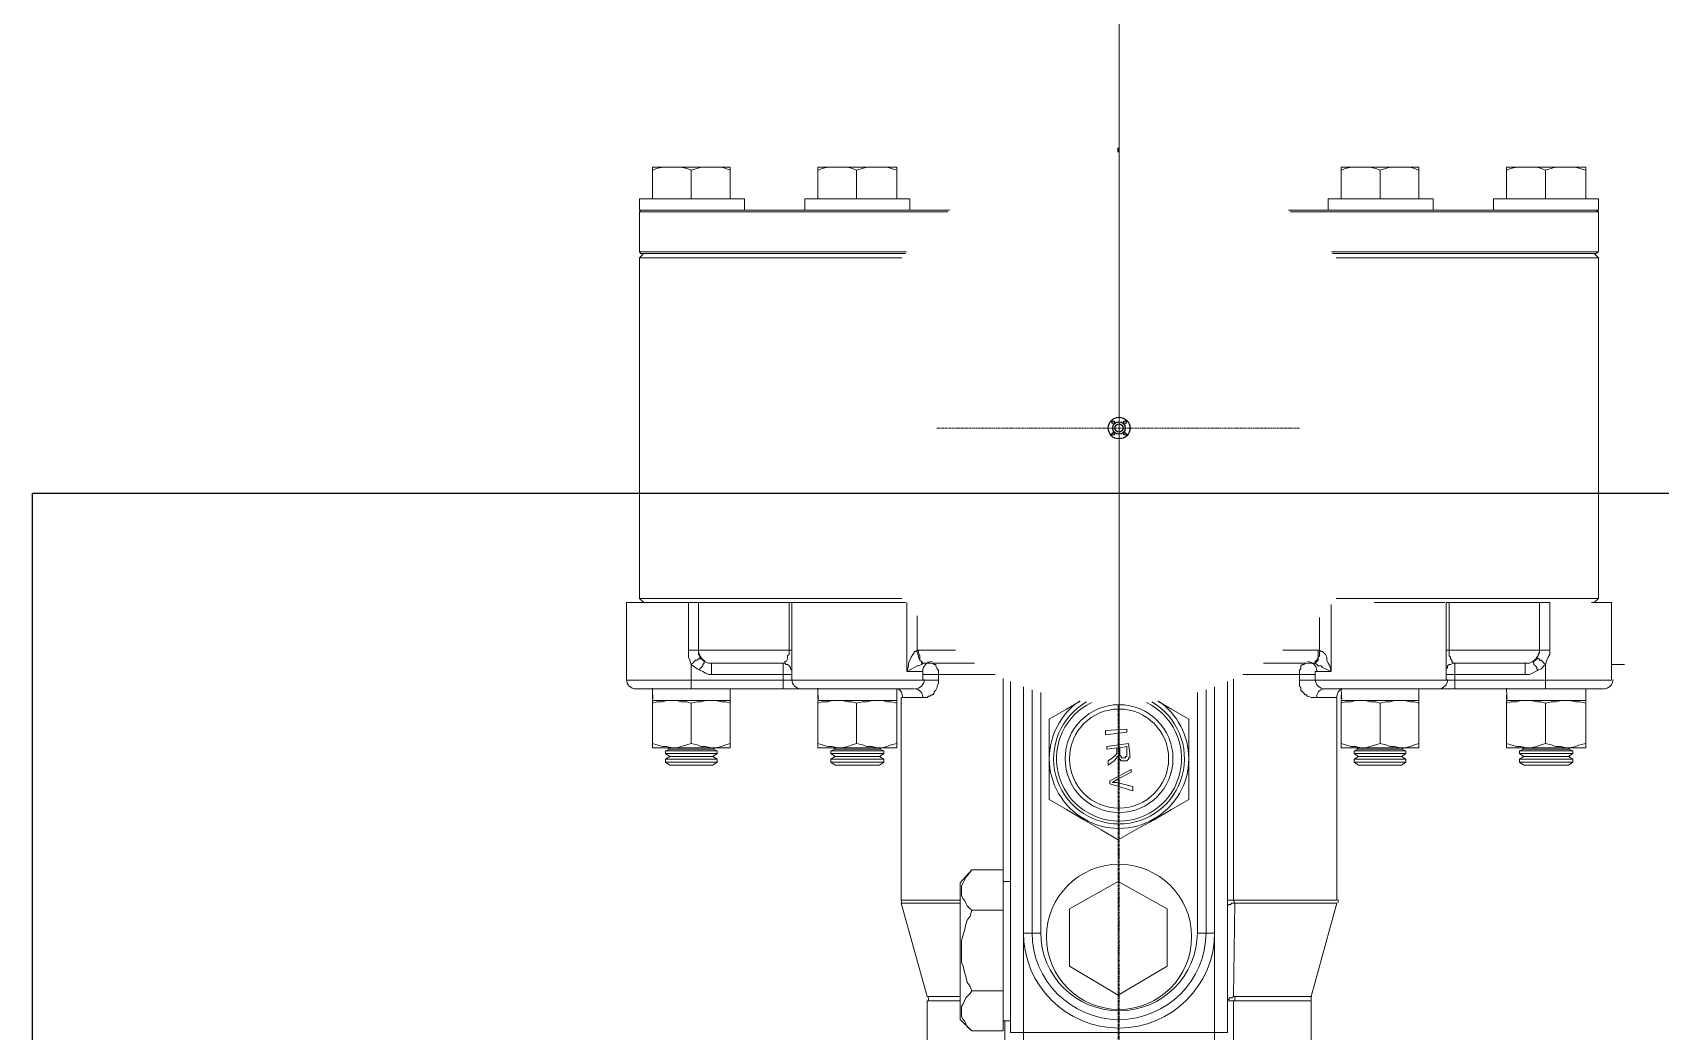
# Model space of a CAD drawing. Header units: inches. Extents: x 8618018 to 8935006, y 2431589 to 2567223.
# Drawn here: x 8664436 to 8664810.6, y 2519265.8 to 2519495.8 of the extents above; entities that cross this region are included whole.
import ezdxf

# ---------------------------------------------------------------- set-up
doc = ezdxf.new("R2010")
doc.units = ezdxf.units.IN
doc.header["$MEASUREMENT"] = 0
doc.linetypes.add('CENTER', pattern=[2, 1.25, -0.25, 0.25, -0.25])
for name, color, linetype in [('Civil', 252, 'Continuous'), ('EQ', 252, 'Continuous'), ('SKID', 252, 'Continuous')]:
    doc.layers.add(name, color=color, linetype=linetype)
doc.layers.add('CL', color=252, linetype='CENTER', lineweight=5)
doc.layers.add('DIM', color=252, linetype='Continuous', lineweight=13)

# ---------------------------------------------------------------- blocks, each defined once
blk = doc.blocks.new('40f2')
for centre, radius in [((0, 0), 2.5), ((-1.37, 1.37), 0.31), ((0, 0), 1.44), ((0, 0), 0.951), ((1.37, 1.37), 0.31), ((-1.37, -1.37), 0.31), ((1.37, -1.37), 0.31)]:
    blk.add_circle(centre, radius)
blk = doc.blocks.new('Dewatering Polymer dosing pump for Filter Press PLAN')
at = {"layer": 'CL', "ltscale": 0.02}
blk.add_line((0, -41.91), (0, 41.58), dxfattribs=at)
at = {"layer": 'CL', "ltscale": 0.05}
blk.add_line((658.51, -0.17), (63.5, -0.17), dxfattribs=at)
at = {"layer": 'EQ', "lineweight": 18}
blk.add_line((54.43, 116.32), (54.43, 113.32), dxfattribs=at)
at = {"layer": 'EQ', "ltscale": 0.05}
blk.add_line((-63.5, -0.17), (-64.49, -0.17), dxfattribs=at)
at = {"layer": 'EQ', "lineweight": 18}
for points in [[(53.77, 95.12), (53.77, 95.46), (53.44, 95.79), (53.1, 96.12), (52.77, 96.12), (52.44, 96.45), (52.11, 96.45), (51.78, 96.78), (51.12, 96.78), (51.12, 99.09), (52.11, 99.09), (52.77, 98.76), (53.44, 98.43), (54.43, 98.1), (58.07, 98.1), (58.07, 113.32), (40.2, 113.32), (40.2, 108.69)], [(-50.13, 38.98), (-50.13, 66.01), (-50.13, 68.99), (-50.13, 109.68), (-50.13, 110.34), (-52.77, 110.34), (-52.77, 86.19), (-50.13, 86.19)], [(-40.2, 49.15), (-40.2, 109.68), (-40.53, 110.34), (-49.8, 110.34), (-50.13, 109.68)], [(-49.8, 110.34), (-49.8, 39.4)], [(-40.53, 48.88), (-40.53, 110.34)], [(40.2, 109.35), (39.21, 110.34), (-39.21, 110.34), (-40.2, 109.35)], [(-39.21, 110.34), (-39.21, 49.95)], [(39.21, 49.95), (39.21, 110.34)], [(60.05, 111.34), (60.05, 98.1)], [(-59.39, 107.37), (-59.72, 107.37), (-60.05, 107.37), (-60.05, 102.73), (-60.05, 103.73), (-60.05, 105.05), (-59.72, 106.04), (-59.39, 107.37), (-52.77, 107.37)], [(62.7, 89.17), (62.7, 107.37), (60.05, 107.37)], [(63.36, 98.1), (63.03, 97.11), (63.03, 96.12), (62.7, 94.79), (62.7, 93.8), (62.7, 102.73), (62.7, 107.37), (63.03, 107.37), (63.36, 107.37)], [(72.63, 107.37), (72.96, 107.37), (73.29, 107.37), (73.62, 107.37), (73.62, 102.73), (73.62, 93.8), (73.62, 94.79), (73.29, 96.12), (72.96, 97.11), (72.63, 98.1)], [(-52.77, 98.1), (-59.39, 98.1), (-59.72, 99.43), (-60.05, 100.42), (-60.05, 101.74), (-60.05, 102.73), (-60.05, 93.8), (-60.05, 94.79), (-60.05, 96.12), (-59.72, 97.11), (-59.39, 98.1)], [(73.62, 92.81), (73.95, 93.14), (74.28, 92.15), (74.28, 104.39), (73.95, 103.4), (73.62, 103.73)], [(73.95, 93.14), (73.95, 103.4)], [(74.28, 92.15), (74.94, 92.15), (75.6, 93.14), (76.26, 92.15), (76.26, 104.39), (75.6, 103.4), (74.94, 104.39), (74.28, 104.39)], [(74.94, 92.15), (74.94, 104.39)], [(75.6, 93.14), (75.6, 103.4)], [(76.26, 92.15), (76.93, 92.15), (77.59, 93.14), (77.59, 103.4), (76.93, 104.39), (76.26, 104.39)], [(76.93, 92.15), (76.93, 104.39)], [(51.12, 99.09), (40.2, 99.09), (40.2, 75.27), (58.07, 75.27), (58.07, 45.16)], [(55.75, 96.45), (55.42, 97.11), (55.09, 97.44), (54.76, 97.77), (54.43, 98.1), (54.1, 97.77), (53.77, 97.44), (53.44, 97.11), (53.44, 96.78), (53.1, 96.78), (53.1, 96.45), (52.77, 96.12)], [(56.74, 93.47), (56.74, 77.26), (58.07, 77.26), (58.07, 98.1), (60.05, 98.1), (60.05, 77.26)], [(-52.77, 89.17), (-59.39, 89.17), (-59.72, 90.16), (-60.05, 91.48), (-60.05, 92.48), (-60.05, 93.8), (-60.05, 89.17), (-59.72, 89.17), (-59.39, 89.17)], [(40.2, 96.78), (51.12, 96.78), (51.12, 75.93), (51.78, 75.93), (52.11, 75.93), (52.44, 75.93), (52.77, 76.26), (53.1, 76.26), (53.44, 76.6), (53.77, 76.6), (54.1, 76.93), (54.1, 77.26), (54.1, 76.93), (54.43, 76.26), (54.43, 75.93), (54.76, 75.6), (55.09, 75.6), (55.42, 75.27), (55.75, 75.27), (56.08, 75.27)], [(56.74, 75.27), (56.74, 77.26), (54.1, 77.26), (54.1, 93.47), (54.1, 94.13), (54.1, 94.46), (53.77, 95.12), (54.1, 95.46), (54.43, 95.46), (54.76, 95.79), (55.09, 96.12), (55.42, 96.12), (55.75, 96.45), (56.08, 95.79), (56.41, 95.12), (56.74, 94.46), (56.74, 93.47), (54.1, 93.47)], [(72.63, 89.17), (72.96, 89.17), (73.29, 89.17), (73.62, 89.17), (73.62, 93.8), (73.29, 92.48), (73.29, 91.48), (72.96, 90.16), (72.63, 89.17), (63.36, 89.17), (63.03, 90.16), (63.03, 91.48), (62.7, 92.48), (62.7, 93.8), (62.7, 89.17), (63.03, 89.17), (63.36, 89.17)], [(40.2, 75.93), (51.12, 75.93), (51.12, 75.6), (51.12, 75.27)], [(40.2, 74.94), (40.2, 58.73)], [(-50.13, 72.29), (-52.77, 72.29), (-52.77, 48.14), (-50.13, 48.14)], [(-59.39, 68.99), (-59.72, 68.99), (-60.05, 68.99), (-60.05, 64.68), (-60.05, 65.68), (-60.05, 67), (-59.72, 67.99), (-59.39, 68.99), (-52.77, 68.99)], [(62.7, 51.12), (62.7, 68.99), (60.05, 68.99)], [(63.36, 60.05), (63.03, 59.06), (63.03, 57.74), (62.7, 56.74), (62.7, 55.75), (62.7, 64.68), (62.7, 68.99), (63.03, 68.99), (63.36, 68.99)], [(72.63, 68.99), (72.96, 68.99), (73.29, 68.99), (73.62, 68.99), (73.62, 64.68), (73.62, 55.75), (73.62, 56.74), (73.29, 57.74), (72.96, 59.06), (72.63, 60.05)], [(-52.77, 60.05), (-59.39, 60.05), (-59.72, 61.38), (-60.05, 62.37), (-60.05, 63.36), (-60.05, 64.68), (-60.05, 55.75), (-60.05, 56.74), (-60.05, 57.74), (-59.72, 59.06), (-59.39, 60.05)], [(73.62, 54.43), (73.95, 55.09), (74.28, 54.1), (74.28, 66.01)], [(76.26, 54.1), (76.26, 66.01), (75.6, 65.02), (74.94, 66.01), (74.28, 66.01), (73.95, 65.02), (73.62, 65.68)], [(73.95, 55.09), (73.95, 65.02)], [(74.94, 54.1), (74.94, 66.01)], [(75.6, 65.02), (75.6, 55.09), (76.26, 54.1), (76.93, 54.1), (77.59, 55.09), (77.59, 65.02), (76.93, 66.01), (76.26, 66.01)], [(76.93, 54.1), (76.93, 66.01)], [(-52.77, 51.12), (-59.39, 51.12), (-59.72, 52.11), (-60.05, 53.44), (-60.05, 54.43), (-60.05, 55.75), (-60.05, 51.12), (-59.72, 51.12), (-59.39, 51.12)], [(72.63, 51.12), (72.96, 51.12), (73.29, 51.12), (73.62, 51.12), (73.62, 55.75), (73.29, 54.43), (73.29, 53.44), (72.96, 52.11), (72.63, 51.12), (63.36, 51.12), (63.03, 52.11), (63.03, 53.44), (62.7, 54.43), (62.7, 55.75), (62.7, 51.12), (63.03, 51.12), (63.36, 51.12)], [(74.28, 54.1), (74.94, 54.1), (75.6, 55.09)], [(58.07, 41.52), (58.07, 45.16), (56.08, 45.16), (56.08, 48.8), (40.63, 48.8)], [(57.8, 26.3), (108.69, 26.3), (108.69, 50.13), (62.04, 50.13), (62.04, 45.16), (62.04, 44.83), (62.04, 44.17), (61.71, 43.51), (61.71, 43.18), (61.38, 43.18), (61.38, 42.85), (61.05, 42.52), (60.71, 42.19), (60.38, 41.85), (59.72, 41.85), (59.39, 41.52), (58.73, 41.52), (58.07, 41.52), (56.74, 41.52), (56.74, 45.16)], [(130.86, 26.3), (130.86, 44.17), (109.35, 50.13), (109.35, 26.63), (130.86, 26.3), (131.19, 25.97), (131.19, 25.64), (131.19, 25.31), (131.52, 25.31), (131.52, 24.98), (131.85, 24.98), (131.85, 26.3), (173.87, 26.3)], [(51.12, 37.67), (51.12, 45.83), (51.12, 46.16), (43.61, 46.16)], [(54.1, 33.25), (54.1, 44.5), (54.1, 44.83), (54.1, 45.16), (53.77, 45.16), (53.44, 45.49), (52.77, 45.83), (52.44, 45.83), (51.78, 45.83), (51.12, 45.83)], [(54.1, 44.83), (54.1, 44.5)], [(54.1, 43.18), (54.1, 42.85), (54.43, 42.52), (54.43, 42.19), (54.76, 41.85), (55.42, 41.85), (55.75, 41.52), (56.08, 41.52), (56.74, 41.52), (56.74, 28.5)], [(165.6, 44.17), (131.85, 44.17), (131.85, 26.3)], [(110.01, 24.98), (109.68, 25.31), (109.68, 25.64), (109.35, 25.97), (109.35, 26.3), (109.35, 26.63), (108.69, 26.3), (108.69, 24.98)], [(116.3, 22), (139.13, 22), (142.11, 22), (142.11, -22), (139.13, -22), (139.13, 22), (139.13, 24.98), (58.38, 24.98)], [(59.57, 22), (116.3, 22), (116.3, 20.02)], [(60.26, 20.02), (116.3, 20.02), (116.3, 18.03), (60.89, 18.03)], [(62.87, -8.96), (64.68, -12.08), (67, -16.05), (69.32, -16.05), (71.63, -16.05), (76.26, -16.05), (80.9, -16.05), (85.53, -16.05), (87.85, -12.08), (90.16, -8.11), (92.48, -4.14), (94.79, -0.17), (92.48, 3.8), (90.16, 8.11), (87.85, 12.08), (85.53, 16.05), (80.9, 16.05), (76.26, 16.05), (71.63, 16.05), (67, 16.05), (64.68, 12.08), (62.87, 8.96)], [(60.89, -18.03), (116.3, -18.03), (116.3, -20.02), (60.26, -20.02)], [(116.3, -22), (139.13, -22), (139.13, -24.98), (58.38, -24.98)], [(59.57, -22), (116.3, -22), (116.3, -20.02)], [(104.39, -24.98), (104.39, -26.63), (57.64, -26.63)], [(136.48, -26.63), (136.48, -24.98)], [(136.48, -26.3), (177.51, -26.3), (177.51, -24.98)], [(56.74, -28.5), (56.74, -41.52), (56.08, -41.52), (55.75, -41.52), (55.42, -41.85), (54.76, -42.19), (54.43, -42.19), (54.43, -42.52), (54.1, -42.85), (54.1, -43.18)], [(111.01, -26.63), (101.74, -26.63), (101.74, -33.91)], [(129.53, -33.91), (129.53, -26.63), (111.01, -26.63), (111.01, -33.91)], [(129.53, -26.63), (138.8, -26.63), (138.8, -33.91)], [(51.12, -46.16), (51.78, -46.16), (52.44, -45.83), (52.77, -45.83), (53.44, -45.83), (53.77, -45.49), (54.1, -45.16), (54.1, -44.83), (54.1, -33.25)], [(56.74, -45.16), (56.74, -41.52), (58.07, -41.52), (58.73, -41.52), (59.39, -41.85), (59.72, -41.85), (60.38, -42.19), (60.71, -42.52), (61.05, -42.52), (61.38, -42.85), (61.38, -43.18), (61.71, -43.51), (61.71, -43.84), (62.04, -44.17), (62.04, -44.83), (62.04, -45.49), (62.04, -50.13), (108.69, -50.13), (108.69, -36.56)], [(109.35, -36.56), (109.35, -50.13), (130.86, -44.17), (130.86, -36.56)], [(131.85, -36.56), (131.85, -44.17), (165.6, -44.17)], [(-50.13, -86.19), (-52.77, -86.19), (-52.77, -110.34), (-50.13, -110.34), (-50.13, -109.68), (-50.13, -68.99), (-50.13, -66.01), (-50.13, -38.98)], [(-49.8, -39.4), (-49.8, -110.34)], [(43.26, -46.49), (51.12, -46.49), (51.12, -46.16), (51.12, -37.67)], [(54.1, -44.83), (54.1, -44.83)], [(58.07, -41.52), (58.07, -45.16)], [(-50.13, -48.14), (-52.77, -48.14), (-52.77, -72.29), (-50.13, -72.29)], [(40.2, -49.15), (40.2, -58.73), (40.2, -75.27), (58.07, -75.27), (58.07, -45.16), (56.08, -45.16), (56.08, -48.8), (40.2, -48.8)], [(40.2, -75.27), (40.2, -109.02), (40.2, -113.32), (58.07, -113.32), (58.07, -98.43), (58.07, -77.26), (60.05, -77.26), (60.05, -73.29), (60.05, -47.15)], [(-59.39, -51.12), (-59.72, -51.12), (-60.05, -51.12), (-60.05, -55.75), (-60.05, -54.43), (-60.05, -53.44), (-59.72, -52.44), (-59.39, -51.12), (-52.77, -51.12)], [(-50.13, -110.01), (-49.8, -110.34), (-40.53, -110.34), (-40.2, -110.01), (-40.2, -49.15)], [(-40.53, -110.34), (-40.53, -48.88)], [(-39.21, -110.34), (-39.21, -49.95)], [(39.21, -49.95), (39.21, -110.34)], [(62.7, -69.32), (62.7, -51.12), (60.05, -51.12)], [(63.36, -60.38), (63.03, -61.38), (63.03, -62.37), (62.7, -63.69), (62.7, -64.68), (62.7, -55.75), (62.7, -51.12), (63.03, -51.12), (63.36, -51.12)], [(72.63, -51.12), (72.96, -51.12), (73.29, -51.12), (73.62, -51.12), (73.62, -55.75), (73.62, -64.68), (73.62, -63.69), (73.29, -62.37), (72.96, -61.38), (72.63, -60.38)], [(-52.77, -60.38), (-59.39, -60.38), (-59.72, -59.06), (-60.05, -58.07), (-60.05, -56.74), (-60.05, -55.75), (-60.05, -64.68), (-60.05, -63.69), (-60.05, -62.37), (-59.72, -61.38), (-59.39, -60.38)], [(75.6, -55.09), (76.26, -54.1), (76.93, -54.1), (77.59, -55.09), (77.59, -65.35), (76.93, -66.34), (76.26, -66.34), (75.6, -65.35), (75.6, -55.09), (74.94, -54.1), (74.28, -54.1), (73.95, -55.09), (73.62, -54.76)], [(73.95, -65.35), (73.95, -55.09)], [(74.28, -54.1), (74.28, -66.34), (74.94, -66.34), (75.6, -65.35)], [(74.94, -66.34), (74.94, -54.1)], [(76.26, -66.34), (76.26, -54.1)], [(76.93, -66.34), (76.93, -54.1)], [(-52.77, -69.32), (-59.39, -69.32), (-59.72, -68.32), (-60.05, -67), (-60.05, -66.01), (-60.05, -64.68), (-60.05, -69.32), (-59.72, -69.32), (-59.39, -69.32)], [(72.63, -69.32), (72.96, -69.32), (73.29, -69.32), (73.62, -69.32), (73.62, -64.68), (73.29, -66.01), (73.29, -67), (72.96, -68.32), (72.63, -69.32), (63.36, -69.32), (63.03, -68.32), (63.03, -67), (62.7, -66.01), (62.7, -64.68), (62.7, -69.32), (63.03, -69.32), (63.36, -69.32)], [(73.62, -65.68), (73.95, -65.35), (74.28, -66.34)], [(51.12, -75.27), (51.12, -75.6), (51.12, -75.93), (40.2, -75.93)], [(56.08, -75.27), (55.75, -75.27), (55.42, -75.6), (55.09, -75.6), (54.76, -75.93), (54.43, -76.26), (54.43, -76.6), (54.1, -76.93), (54.1, -77.26), (54.1, -76.93), (53.77, -76.93), (53.77, -76.6), (53.1, -76.26), (52.77, -76.26), (52.44, -76.26), (52.11, -75.93), (51.78, -75.93), (51.12, -75.93), (51.12, -96.78), (40.2, -96.78)], [(56.74, -93.8), (56.74, -77.26), (54.1, -77.26), (54.1, -93.8), (54.1, -94.13), (54.1, -94.46), (53.77, -95.46), (54.1, -95.46), (54.43, -95.79), (54.76, -95.79), (55.09, -96.12), (55.42, -96.45), (55.75, -96.45), (56.08, -95.79), (56.41, -95.12), (56.74, -94.46), (56.74, -93.8), (54.1, -93.8)], [(56.74, -75.27), (56.74, -77.26), (58.07, -77.26), (58.07, -75.27)], [(60.05, -77.26), (60.05, -98.43)], [(-59.39, -89.5), (-59.72, -89.5), (-60.05, -89.5), (-60.05, -93.8), (-60.05, -92.81), (-60.05, -91.48), (-59.72, -90.49), (-59.39, -89.5), (-52.77, -89.5)], [(62.7, -107.37), (62.7, -89.5), (60.05, -89.5)], [(72.63, -98.43), (63.36, -98.43), (63.03, -97.11), (63.03, -96.12), (62.7, -95.12), (62.7, -93.8), (62.7, -92.81), (63.03, -91.48), (63.03, -90.49), (63.36, -89.5), (72.63, -89.5), (72.96, -90.49), (73.29, -91.48), (73.62, -92.81), (73.62, -93.8), (73.29, -95.12), (73.29, -96.12), (72.96, -97.11), (72.63, -98.43), (72.96, -99.43), (73.29, -100.75), (73.62, -101.74), (73.62, -102.73), (73.62, -93.8), (73.62, -89.5), (73.29, -89.5), (72.96, -89.5), (72.63, -89.5)], [(63.36, -98.43), (63.03, -99.43), (63.03, -100.75), (62.7, -101.74), (62.7, -102.73), (62.7, -93.8), (62.7, -89.5), (63.03, -89.5), (63.36, -89.5)], [(74.28, -92.48), (74.94, -92.48), (75.6, -93.47), (76.26, -92.48), (76.26, -104.39), (75.6, -103.4), (74.94, -104.39), (74.28, -104.39), (74.28, -92.48), (73.95, -93.47), (73.62, -92.81)], [(73.95, -103.4), (73.95, -93.47)], [(74.94, -104.39), (74.94, -92.48)], [(75.6, -103.4), (75.6, -93.47)], [(76.26, -104.39), (76.93, -104.39), (77.59, -103.4), (77.59, -93.47), (76.93, -92.48), (76.26, -92.48)], [(76.93, -104.39), (76.93, -92.48)], [(-52.77, -98.43), (-59.39, -98.43), (-59.72, -97.11), (-60.05, -96.12), (-60.05, -95.12), (-60.05, -93.8), (-60.05, -102.73), (-60.05, -101.74), (-60.05, -100.75), (-59.72, -99.43), (-59.39, -98.43)], [(60.05, -111.34), (60.05, -98.43), (58.07, -98.43), (54.43, -98.43), (53.44, -98.76), (52.77, -99.09), (52.11, -99.09), (51.12, -99.09), (51.12, -96.78), (51.78, -96.78), (52.11, -96.78), (52.44, -96.45), (52.77, -96.45), (53.1, -96.12), (53.44, -95.79), (53.77, -95.46)], [(55.75, -96.45), (55.42, -97.11), (55.09, -97.44), (54.76, -98.1), (54.43, -98.43), (54.1, -98.1), (53.77, -97.77), (53.44, -97.44), (53.44, -97.11), (53.1, -96.78), (53.1, -96.45), (52.77, -96.45)], [(51.12, -99.09), (40.2, -99.09)], [(-52.77, -107.37), (-59.39, -107.37), (-59.72, -106.37), (-60.05, -105.05), (-60.05, -104.06), (-60.05, -102.73), (-60.05, -107.37), (-59.72, -107.37), (-59.39, -107.37)], [(72.63, -107.37), (72.96, -107.37), (73.29, -107.37), (73.62, -107.37), (73.62, -102.73), (73.29, -104.06), (73.29, -105.05), (72.96, -106.37), (72.63, -107.37), (63.36, -107.37), (63.03, -106.37), (63.03, -105.05), (62.7, -104.06), (62.7, -102.73), (62.7, -107.37), (63.03, -107.37), (63.36, -107.37)], [(73.62, -104.06), (73.95, -103.4), (74.28, -104.39)], [(-40.2, -109.35), (-39.21, -110.34), (39.21, -110.34), (40.2, -109.35)]]:
    blk.add_lwpolyline(points, dxfattribs=at)
for points in [[(72.63, 98.1), (63.36, 98.1), (63.03, 99.43), (63.03, 100.42), (62.7, 101.74), (62.7, 102.73), (62.7, 103.73), (63.03, 105.05), (63.03, 106.04), (63.36, 107.37), (72.63, 107.37), (72.96, 106.04), (73.29, 105.05), (73.62, 103.73), (73.62, 102.73), (73.29, 101.74), (73.29, 100.42), (72.96, 99.43)], [(72.63, 60.05), (63.36, 60.05), (63.03, 61.38), (63.03, 62.37), (62.7, 63.36), (62.7, 64.68), (62.7, 65.68), (63.03, 67), (63.03, 67.99), (63.36, 68.99), (72.63, 68.99), (72.96, 67.99), (73.29, 67), (73.62, 65.68), (73.62, 64.68), (73.29, 63.36), (73.29, 62.37), (72.96, 61.38)], [(54.1, 44.83), (54.1, 45.16), (53.77, 45.49), (53.44, 45.83), (52.77, 45.83), (52.44, 46.16), (51.78, 46.16), (51.12, 46.16), (51.45, 46.49), (51.45, 46.82), (51.78, 47.15), (52.11, 47.48), (52.77, 47.81), (53.44, 47.81), (54.1, 48.14), (54.76, 48.47), (56.08, 48.8), (55.09, 46.82), (54.76, 46.49), (54.76, 45.83), (54.43, 45.49), (54.1, 45.16)], [(123.91, -11.41), (130.53, -0.17), (123.91, 11.08), (110.68, 11.08), (104.39, -0.17), (110.68, -11.41)], [(70.64, -3.14), (69.65, -3.14), (69.32, 1.82), (69.98, 1.82)], [(73.95, -2.81), (73.29, -2.81), (72.63, 2.15), (74.94, 2.48), (75.6, 2.48), (75.93, 2.48), (75.93, 2.15), (76.26, 2.15), (76.6, 1.82), (76.6, 1.49), (76.6, 1.16), (76.6, 0.83), (76.6, 0.5), (76.26, 0.17), (75.93, -0.17), (75.6, -0.17), (75.6, -0.5), (75.93, -0.5), (76.26, -0.83), (76.6, -1.16), (77.59, -2.48), (76.6, -2.48), (75.93, -1.49), (75.27, -0.83), (74.94, -0.5), (74.61, -0.5), (74.28, -0.5), (73.62, -0.5)], [(73.62, 0.17), (74.94, 0.17), (75.27, 0.17), (75.6, 0.5), (75.93, 0.5), (75.93, 0.83), (75.93, 1.16), (75.93, 1.49), (75.6, 1.49), (75.6, 1.82), (75.27, 1.82), (74.94, 1.82), (73.29, 1.82)], [(81.89, -2.15), (81.23, -2.15), (78.58, 2.81), (79.24, 2.81), (80.9, -0.5), (81.56, -1.49), (81.56, -0.5), (82.55, 3.14), (83.54, 3.14)], [(101.74, -33.91), (104.72, -36.56), (133.84, -36.56), (136.15, -36.56), (138.8, -33.91), (137.81, -34.91), (137.14, -35.24), (136.48, -35.57), (136.15, -35.9), (135.49, -36.23), (134.83, -36.23), (134.17, -36.23), (133.51, -36.23), (133.17, -36.23), (132.51, -35.9), (131.85, -35.57), (131.19, -35.24), (130.86, -34.91), (130.2, -34.24), (129.53, -33.91), (128.54, -34.24), (127.55, -34.91), (126.23, -35.24), (125.23, -35.57), (123.91, -35.9), (122.92, -36.23), (121.59, -36.23), (120.27, -36.23), (119.28, -36.23), (117.95, -36.23), (116.63, -35.9), (115.64, -35.57), (114.31, -35.24), (113.32, -34.91), (112.33, -34.24), (111.01, -33.91), (110.68, -34.24), (110.01, -34.91), (109.35, -35.24), (108.69, -35.57), (108.36, -35.9), (107.7, -36.23), (107.04, -36.23), (106.37, -36.23), (105.71, -36.23), (105.38, -36.23), (104.72, -35.9), (104.06, -35.57), (103.4, -35.24), (103.07, -34.91)], [(51.12, -46.49), (51.78, -46.49), (52.44, -46.16), (52.77, -46.16), (53.44, -45.83), (53.77, -45.49), (54.1, -45.49), (54.1, -45.16), (54.1, -44.83), (54.1, -45.16), (54.43, -45.49), (54.76, -46.16), (54.76, -46.49), (55.09, -47.15), (56.08, -48.8), (54.76, -48.47), (54.1, -48.47), (53.44, -48.14), (52.77, -47.81), (52.11, -47.48), (51.78, -47.15), (51.45, -47.15), (51.45, -46.82)], [(72.63, -60.38), (63.36, -60.38), (63.03, -59.06), (63.03, -58.07), (62.7, -56.74), (62.7, -55.75), (62.7, -54.43), (63.03, -53.44), (63.03, -52.44), (63.36, -51.12), (72.63, -51.12), (72.96, -52.44), (73.29, -53.44), (73.62, -54.43), (73.62, -55.75), (73.29, -56.74), (73.29, -58.07), (72.96, -59.06)]]:
    blk.add_lwpolyline(points, close=True, dxfattribs=at)
for points in [[(58.07, 75.27), (58.07, 77.26), (60.05, 77.26), (60.05, 73.29), (60.05, 47.15, 0.412726), (61.96, 45.5)], [(62.85, -9.05, 0.247703), (76.1, -16.05, 0.267958), (90, -8.02, 0.267932), (90, 8.02, 0.267958), (76.1, 16.05, 0.247703), (62.85, 9.05, 0.247703)], [(61.96, -45.17, 0.412726), (60.05, -46.98, 0.414213), (57.9, -44.83)]]:
    blk.add_lwpolyline(points, format="xyb", dxfattribs=at)
for centre, radius in [((117.13, 0), 16.71), ((76.1, 0), 12.41), ((76.1, 0), 11.41)]:
    blk.add_circle(centre, radius, dxfattribs=at)
for centre, radius, start, end in [((57.9, 111.5), 2.15, 0, 90), ((50.95, 93.64), 3.14, 31.1628, 90.1702), ((59.89, 116.11), 26.94, 269.9913, 275.3591), ((62.53, 116.26), 27.09, 267.3359, 270.0012), ((57.9, 73.45), 2.15, 0, 90), ((59.89, 78.06), 26.94, 269.9913, 275.3591), ((61.87, 52.28), 2.15, 209.9542, 270), ((62.53, 78.21), 27.09, 267.3359, 270.0012), ((108.52, 47.31), 3.14, 74.9985, 89.9998), ((55.92, 43.34), 2.15, 90, 180), ((57.9, 47.31), 2.15, 270, 360), ((131.69, 47.31), 3.14, 254.9985, 269.9998), ((131.69, 31.43), 4.8, 260.9911, 270.0382), ((116.13, 0), 22, 270, 90), ((116.13, 0), 20.02, 270, 90), ((76.1, 0), 15.05, 209.9386, 150.0614), ((116.13, 0), 18.03, 270, 90), ((76.1, 0), 14.39, 206.1678, 153.8322), ((55.92, -43.01), 2.15, 180, 270), ((131.69, -46.98), 3.14, 90.0002, 105.0015), ((61.87, -51.95), 2.15, 90, 150.0018), ((108.52, -46.98), 3.14, 270.0002, 285.0015), ((59.89, -42.37), 26.94, 269.9913, 275.3591), ((62.53, -42.22), 27.09, 267.3359, 270.0012), ((57.9, -73.12), 2.15, 270, 360), ((50.95, -93.64), 3.14, 269.8298, 328.8372), ((59.89, -80.42), 26.94, 269.9913, 275.3591), ((62.53, -80.27), 27.09, 267.3359, 270.0012), ((57.9, -111.17), 2.15, 270, 360)]:
    blk.add_arc(centre, radius, start, end, dxfattribs=at)
blk.add_blockref('40f2', (0, 0), dxfattribs=at)
blk = doc.blocks.new('GA CRM')
at = {"layer": 'Civil', "ltscale": 25}
blk.add_lwpolyline([(36355, 48049.75), (39255, 48049.75), (39255, 47449.75), (36355, 47449.75)], close=True, dxfattribs=at)
at = {"layer": 'CL', "ltscale": 0.1}
blk.add_line((36605, 47985.86), (36605, 47513.64), dxfattribs=at)
at = {"layer": 'DIM'}
for p, q in [((36605, 47999.75), (36605, 49499.75)), ((36605, 47985.86), (36605, 48141.21))]:
    blk.add_line(p, q, dxfattribs=at)
at = {"layer": 'SKID', "rotation": 270}
blk.add_blockref('Dewatering Polymer dosing pump for Filter Press PLAN', (36605, 48064.75), dxfattribs=at)

msp = doc.modelspace()

# ---------------------------------------------------------------- block references
at = {"color": 252}
msp.add_blockref('GA CRM', (8628081, 2471340), dxfattribs=at)

doc.saveas('drawing.dxf')
